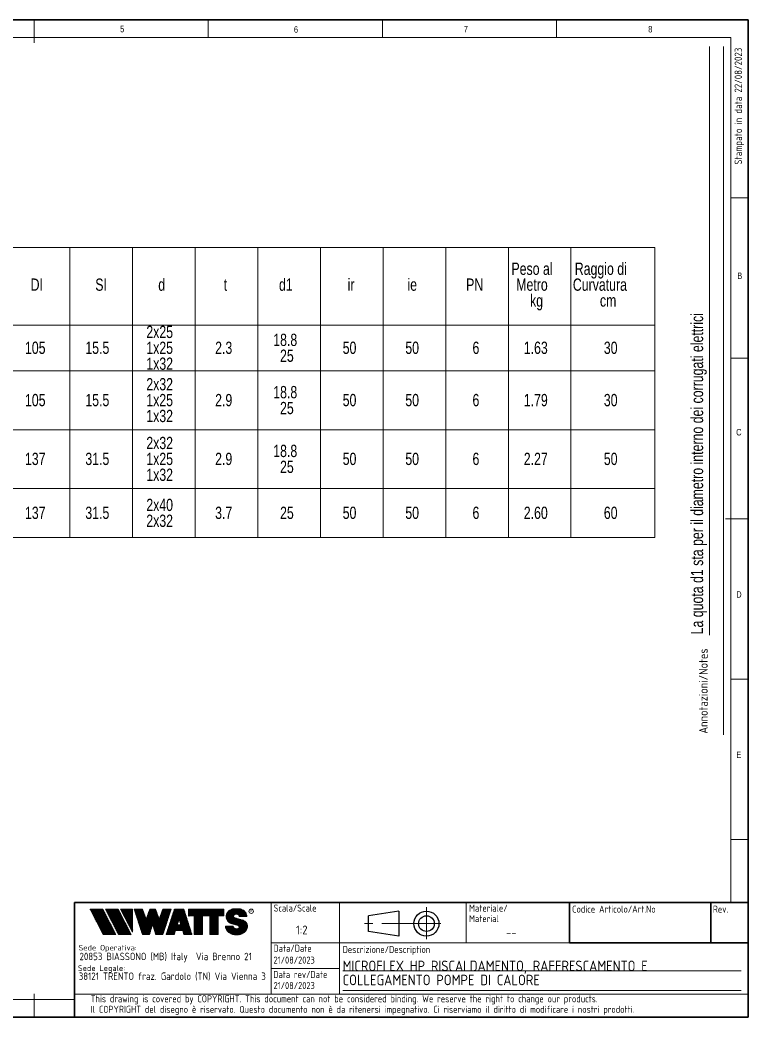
# Model space of a CAD drawing. Header units: millimetres. Extents: x 6 to 413, y 7 to 291.
# Drawn here: x 205.6 to 413.1, y 7.1 to 291.1 of the extents above; entities that cross this region are included whole.
import ezdxf

# ---------------------------------------------------------------- set-up
doc = ezdxf.new("R2010")
doc.units = ezdxf.units.MM
doc.linetypes.add('CENTERX2', pattern=[20.319999999999997, 12.7, -2.54, 2.54, -2.54])
doc.styles.add('SLDTEXTSTYLE0', font='ISOCP3', dxfattribs={"width": 0.96})
doc.styles.add('SLDTEXTSTYLE1', font='TXT', dxfattribs={"width": 0.605})
doc.styles.add('SLDTEXTSTYLE2', font='TXT', dxfattribs={"width": 0.75})
pattern_1 = [(45.0000000000001, (0, 0), (-0.1403165018917058, 0.1403165018917053), []), (135.0000000000001, (0, 0), (-0.1403165018917053, -0.1403165018917057), [])]

# ---------------------------------------------------------------- blocks, each defined once
blk = doc.blocks.new('SW_NOTE_0')
at = {"color": 0, "linetype": 'Continuous', "lineweight": 0, "insert": (0, 2.0463950369), "char_height": 1.5875, "attachment_point": 1, "style": 'SLDTEXTSTYLE0'}
blk.add_mtext('Sede Legale:', dxfattribs=at)
blk = doc.blocks.new('SW_NOTE_0_1')
at = {"color": 0, "linetype": 'Continuous', "lineweight": 0, "insert": (0, 2.0463950369), "char_height": 1.5875, "attachment_point": 1, "style": 'SLDTEXTSTYLE0'}
blk.add_mtext('Sede Operativa:', dxfattribs=at)
blk = doc.blocks.new('SW_NOTE_0_2')
at = {"color": 0, "linetype": 'Continuous', "lineweight": 0, "insert": (0, 2.7285267159), "char_height": 2.1166666667, "attachment_point": 1, "style": 'SLDTEXTSTYLE0'}
blk.add_mtext('20853 BIASSONO (MB) Italy  Via Brenno 21', dxfattribs=at)
blk = doc.blocks.new('SW_NOTE_0_3')
at = {"color": 0, "linetype": 'Continuous', "lineweight": 0, "insert": (0, 0.7734406439), "char_height": 0.6, "attachment_point": 1, "style": 'SLDTEXTSTYLE1'}
blk.add_mtext('R', dxfattribs=at)
blk = doc.blocks.new('SW_NOTE_0_4')
at = {"color": 0, "linetype": 'Continuous', "lineweight": 0, "insert": (0.8598958333, 2.7285267159), "char_height": 2.1166666667, "attachment_point": 1, "style": 'SLDTEXTSTYLE0'}
blk.add_mtext('38121 TRENTO fraz. Gardolo (TN) Via Vienna 3', dxfattribs=at)
blk = doc.blocks.new('Blocco3')
at = {"linetype": 'Continuous'}
h = blk.add_hatch(dxfattribs=at)
h.set_pattern_fill('NET', color=8, scale=0.0625, angle=45, style=0)
h.set_pattern_definition(pattern_1)
h.paths.add_polyline_path([(11.05444382492512, 14.16382701164379), (7.313952129728942, 21.3799670116438), (3.694452129728916, 21.3799670116438), (7.434943824925099, 14.16382701164379)], flags=0)
h = blk.add_hatch(dxfattribs=at)
h.set_pattern_fill('NET', color=8, scale=0.0625, angle=45, style=0)
h.set_pattern_definition(pattern_1)
h.paths.add_polyline_path([(15.3933988249251, 14.16382701164379), (11.65290712972893, 21.37996701164379), (8.033407129728966, 21.37996701164379), (11.77389882492522, 14.16382701164379)], flags=0)
h = blk.add_hatch(dxfattribs=at)
h.set_pattern_fill('NET', color=8, scale=0.0625, angle=45, style=0)
h.set_pattern_definition(pattern_1)
h.paths.add_polyline_path([(12.37769623268193, 21.37996701164379), (12.37419275042715, 21.37646352938913), (15.77659712972891, 14.8648670116438), (15.77659712972891, 21.37996701164379)], flags=0)
h = blk.add_hatch(dxfattribs=at)
h.set_pattern_fill('NET', color=8, scale=0.0625, angle=45, style=0)
h.set_pattern_definition(pattern_1)
h.paths.add_polyline_path([(18.58302904500901, 14.1739670116438), (20.63202904500886, 14.17396701164379), (21.50652904500886, 17.08996701164384), (22.38062662423105, 14.17530887440915), (22.3819684869964, 14.1739670116438), (24.43002904500882, 14.1739670116438), (26.74152904500894, 21.37996701164335), (24.43152904500879, 21.37996701164335), (23.36652904500892, 18.53896701164332), (22.30152904500885, 21.37996701164331), (20.71152904500898, 21.37996701164331), (19.64652904500904, 18.53896701164336), (18.58839398242877, 21.36165406590695), (18.57008103669182, 21.37996701164385), (16.27152904500887, 21.37996701164379)], flags=0)
h = blk.add_hatch(dxfattribs=at)
h.set_pattern_fill('NET', color=8, scale=0.0625, angle=45, style=0)
h.set_pattern_definition(pattern_1)
h.paths.add_polyline_path([(28.0109849374968, 15.27196701164379), (30.06807315252094, 15.27196701164379), (30.41502904500895, 14.1739670116438), (32.71602904500884, 14.1739670116438), (30.38202904500878, 21.37996701164385), (27.69702904500885, 21.37996701164385), (25.3630290450089, 14.1739670116438), (27.66402904500879, 14.1739670116438)], flags=0)
h.paths.add_polyline_path([(29.55237914838586, 16.90396701164381), (28.5266789416319, 16.90396701164381), (29.03952904500888, 18.52696701164385)], flags=0)
h = blk.add_hatch(dxfattribs=at)
h.set_pattern_fill('NET', color=8, scale=0.0625, angle=45, style=0)
h.set_pattern_definition(pattern_1)
h.paths.add_polyline_path([(40.177029045009, 14.18567151533784), (40.177029045009, 19.44496701164383), (41.80752904500887, 19.44496701164383), (41.80752904500887, 21.37996701164385), (31.71852904500885, 21.37996701164385), (31.71852904500885, 19.44496701164383), (33.34902904500883, 19.44496701164383), (33.34902904500883, 14.1739670116438), (35.74002904500887, 14.1739670116438), (35.74002904500887, 19.44496701164383), (37.78602904500886, 19.44496701164383), (37.78602904500886, 14.1739670116438), (40.16532454131496, 14.1739670116438)], flags=0)
h = blk.add_hatch(dxfattribs=at)
h.set_pattern_fill('NET', color=8, scale=0.0625, angle=45, style=0)
h.set_pattern_definition(pattern_1)
edge = h.paths.add_edge_path(flags=0)
edge.add_arc((45.06115806892275, 16.5114450354798), 0.5957262272328816, 186.5198373590754, 199.3038780978758, ccw=False)
edge.add_arc((45.04420873719567, 16.50962366435909), 0.5786797133902571, 180.0155103752775, 186.5312194619315, ccw=False)
edge.add_line((44.46552904500891, 16.50946701164423), (42.25752904500893, 16.50946701164385))
edge.add_arc((44.18603307666216, 16.50996104706786), 1.928504094933136, 180.0146777728456, 186.4123960736497)
edge.add_arc((44.23738139714609, 16.515362801642), 1.980134492169909, 186.4017819582809, 198.9766475152823)
edge.add_arc((44.39128441893828, 16.56795904464408), 2.142776481560827, 198.9683875918098, 210.8849179078794)
edge.add_arc((44.61166259275087, 16.69943837653658), 2.39939542117679, 210.8780422952446, 221.9134871222623)
edge.add_arc((44.85480924302723, 16.91736933899839), 2.725913633704397, 221.9082412642137, 232.0310887879014)
edge.add_arc((45.07715513635127, 17.20193775914857), 3.087046356424883, 232.0272080115069, 241.3355965365689)
edge.add_arc((45.24603657093621, 17.51050012324978), 3.438801448091314, 241.3327083879403, 249.9896368441532)
edge.add_arc((45.34725225055329, 17.78801132532556), 3.734194511721926, 249.9874307793477, 258.1785727277432)
edge.add_arc((45.38771112548294, 17.98073158851377), 3.931115833052039, 258.1768281598786, 266.0905752210105)
edge.add_arc((45.39252904500938, 18.04976811020574), 4.000320196211769, 266.0891452354333, 273.9108547645717)
edge.add_arc((45.39731701440232, 17.98094836402009), 3.931334146149711, 273.9096448602884, 281.8229517588199)
edge.add_arc((45.4376869696974, 17.78842815150741), 3.734626849412173, 281.8219022035373, 290.0120942893549)
edge.add_arc((45.53875968590813, 17.51107897323941), 3.439434950392664, 290.0111619263286, 298.6664928415928)
edge.add_arc((45.7074598200074, 17.20261188871908), 3.087850429968319, 298.6656180832103, 307.9715773687166)
edge.add_arc((45.92962383311786, 16.91803887327351), 2.726825988362962, 307.9706091044987, 318.0900608434113)
edge.add_arc((46.17265778346068, 16.69998218189551), 2.400307661903285, 318.088616399965, 329.1198541825174)
edge.add_arc((46.39308337412456, 16.56827986020729), 2.143533575461953, 329.1171941602808, 341.0295003400614)
edge.add_arc((46.54725014449179, 16.5154588441048), 1.980569090086575, 341.0247377042438, 353.5968328221997)
edge.add_arc((46.59506746836535, 16.51041435044312), 1.932487507373016, 353.5873527063252, 356.7846350377361)
edge.add_arc((46.61165730255683, 16.50948641804131), 1.915871742552177, 356.7845142237129, 359.9994196348174)
edge.add_arc((46.72637301809257, 16.50946701163364), 1.801156026918341, 0, 74.22025531803895)
edge.add_line((47.2161795047902, 18.24274501555968), (44.82556098410442, 18.91830915241684))
edge.add_arc((44.9320242026464, 19.29505049810555), 0.3914951576375584, 172.7087314225675, 254.2202553180024, ccw=False)
edge.add_arc((45.12849007786608, 19.28333375051457), 0.5880100908548186, 162.165586868528, 174.0059807067136, ccw=False)
edge.add_arc((45.16002618631481, 19.27323782500176), 0.6211228028240731, 150.7625471398166, 162.1699870806363, ccw=False)
edge.add_arc((45.20519158401089, 19.24799848911449), 0.6728619177555087, 139.9607077937478, 150.7656315814739, ccw=False)
edge.add_arc((45.25507056166797, 19.20612283538228), 0.7379885796620933, 129.8123774333935, 139.9628536576919, ccw=False)
edge.add_arc((45.30072353609345, 19.15138842107454), 0.809263047047259, 120.27552402571419, 129.8140059279949, ccw=False)
edge.add_arc((45.33541956815332, 19.09199788199054), 0.8780456781598633, 111.2480161453112, 120.2769344950986, ccw=False)
edge.add_arc((45.35621963246292, 19.03856667885261), 0.9353827139821759, 102.59618479047049, 111.24938262362829, ccw=False)
edge.add_arc((45.36453465193721, 19.00146667799356), 0.9734030907632052, 94.17273331414867, 102.59760830043251, ccw=False)
edge.add_arc((45.36552904500888, 18.98820473740789), 0.9867022327901889, 85.82571215071579, 94.17428784928302, ccw=False)
edge.add_arc((45.36653040687354, 19.00151395523621), 0.9733554317742666, 77.40218507097399, 85.82747331441101, ccw=False)
edge.add_arc((45.37486568696492, 19.03865617343216), 0.9352894353064158, 68.75018505204758, 77.40424753390482, ccw=False)
edge.add_arc((45.39569695852665, 19.09211896634796), 0.8779116473468327, 59.722374852032715, 68.75267450752489, ccw=False)
edge.add_arc((45.43042996664173, 19.15152445821986), 0.8090974608341593, 50.18501575957839, 59.725454286712704, ccw=False)
edge.add_arc((45.47611632174291, 19.20625213501936), 0.7378067956658844, 40.03589260142758, 50.18887630755728, ccw=False)
edge.add_arc((45.52601146630402, 19.24809862811384), 0.6726865151564858, 29.232955538525573, 40.04070508617059, ccw=False)
edge.add_arc((45.57116176380907, 19.27329438071612), 0.6209818631501486, 17.828714093369115, 29.23875168617178, ccw=False)
edge.add_arc((45.60264583678176, 19.28335017090542), 0.5879309770710306, 5.993219805660885, 17.83521261898761, ccw=False)
edge.add_arc((45.61292558107525, 19.28434574377955), 0.5776034766636615, 0.012029249508600515, 6.001471372912306, ccw=False)
edge.add_line((46.19052904500881, 19.28446701163464), (48.34752902630239, 19.28446701163464))
edge.add_arc((46.39002351814973, 19.28445340842631), 1.957505508199923, 0.0003981630816975, 2.836014343801475)
edge.add_arc((46.37683713775991, 19.28380295287555), 1.970707921334659, 2.835933772533007, 5.659443682139332)
edge.add_arc((46.35838669738737, 19.28219581826266), 1.989226927693886, 5.653101356194594, 16.87308970083372)
edge.add_arc((46.28996746631433, 19.26159442663321), 2.060680327877944, 16.86907560868967, 27.8236333030418)
edge.add_arc((46.19185307363353, 19.20995215872329), 2.171555678974831, 27.82038250018099, 38.39292481794157)
edge.add_arc((46.08335200137739, 19.12411166863691), 2.309906905779259, 38.39030831921242, 48.53048232723409)
edge.add_arc((45.98392505033181, 19.01175101505159), 2.459942324295824, 48.52829796787363, 58.24686155261538)
edge.add_arc((45.90828833905262, 18.88970605071616), 2.603524628424836, 58.24492006637411, 67.59904062886916)
edge.add_arc((45.86290515069405, 18.77983331732091), 2.722401219848767, 67.59719673364309, 76.67446447463736)
edge.add_arc((45.84473518371627, 18.70351471180111), 2.800852920098214, 76.67261134518286, 85.57815923005096)
edge.add_arc((45.84229113252329, 18.67359855220153), 2.83086846943038, 85.57552266053499, 89.99518473518364)
edge.add_line((45.842529045009, 21.50446701163457), (44.94252904500888, 21.50446701163457))
edge.add_arc((44.94276695749281, 18.67359850982044), 2.830868511811478, 90.00481526470833, 94.42447730593362)
edge.add_arc((44.94032290617282, 18.70351467131333), 2.800852960581912, 94.42184073649385, 103.3273885570555)
edge.add_arc((44.92215293807671, 18.77983328213883), 2.722401254912012, 103.325535427645, 112.4028031126715)
edge.add_arc((44.87676974692227, 18.88970602315703), 2.603524655375139, 112.4009592174978, 121.7550797381683)
edge.add_arc((44.80113303096691, 19.01175099598262), 2.459942341566146, 121.7531382519939, 131.4717018150411)
edge.add_arc((44.70170607377013, 19.12411165738949), 2.309906913115744, 131.4695174557465, 141.6096914674093)
edge.add_arc((44.59320499475962, 19.20995215348743), 2.171555677284356, 141.6070749687322, 152.1796173186054)
edge.add_arc((44.49509059596939, 19.26159442501529), 2.060680319096067, 152.1763665156696, 163.1309242692057)
edge.add_arc((44.42667136062602, 19.28219581809734), 1.989226914404197, 163.1269101769954, 174.3468986007445)
edge.add_arc((44.57419603198336, 19.27593466072469), 2.136666986974319, 174.5695011428801, 255.0000000000066)
edge.add_line((44.02118592271279, 17.21207283582689), (45.84626778507497, 16.7230436246862))
edge.add_arc((45.72605237752408, 16.27439361585378), 0.4644766674849869, -75.4769371718246, 74.99999999999619, ccw=False)
edge.add_arc((45.45547266962009, 16.93669211548194), 1.17737379801132, 281.61443982591936, 289.1926520628284, ccw=False)
edge.add_arc((45.44209783683689, 17.0014953670647), 1.243542859950836, 273.8399017988016, 281.616949785706, ccw=False)
edge.add_arc((45.440529045009, 17.02449564793318), 1.266596567151676, 266.1589686822715, 273.84103131772883, ccw=False)
edge.add_arc((45.43895075328292, 17.00142536587583), 1.243472379722312, 258.3828294730344, 266.16031894243594, ccw=False)
edge.add_arc((45.42567488373167, 16.93701849461646), 1.177711505774551, 250.31862059628048, 258.38449360241736, ccw=False)
edge.add_arc((45.39245629651771, 16.84426652461201), 1.079190438371595, 241.7680470576149, 250.3207490608705, ccw=False)
edge.add_arc((45.33702181320746, 16.74112027367779), 0.9620916403619206, 232.5317468519101, 241.7708733172753, ccw=False)
edge.add_arc((45.26402174126313, 16.64596892275373), 0.8421633851545682, 222.4290094636793, 232.5356131763763, ccw=False)
edge.add_arc((45.18416462057952, 16.57306790402564), 0.7340351609004617, 211.3430568025371, 222.4343521567399, ccw=False)
edge.add_arc((45.11175154475656, 16.5290607105654), 0.649298633060035, 199.2950708619685, 211.3502326774161, ccw=False)
at = {"color": 7, "linetype": 'Continuous', "lineweight": 18}
for p, q in [((3.6944521297, 21.3799670116), (7.4349438249, 14.1638270116)), ((7.3139521297, 21.3799670116), (3.6944521297, 21.3799670116)), ((7.3139521297, 21.3799670116), (11.0544438249, 14.1638270116)), ((8.0334071297, 21.3799670116), (11.7738988249, 14.1638270116)), ((11.6529071297, 21.3799670116), (8.0334071297, 21.3799670116)), ((11.6529071297, 21.3799670116), (15.3933988249, 14.1638270116)), ((12.3723621297, 21.3799670116), (15.7765971297, 21.3799670116)), ((12.3723621297, 21.3799670116), (15.7765971297, 14.8648670116)), ((12.3741927504, 21.3764635294), (12.3776962327, 21.3799670116)), ((15.7765971297, 21.3799670116), (15.7765971297, 14.8648670116)), ((16.271529045, 21.3799670116), (18.581529045, 21.3799670116)), ((16.271529045, 21.3799670116), (18.583029045, 14.1739670116)), ((18.5883939824, 21.3616540659), (18.5700810367, 21.3799670116)), ((18.581529045, 21.3799670116), (19.646529045, 18.5389670116)), ((19.646529045, 18.5389670116), (20.711529045, 21.3799670116)), ((20.711529045, 21.3799670116), (22.301529045, 21.3799670116)), ((22.301529045, 21.3799670116), (23.366529045, 18.5389670116)), ((23.366529045, 18.5389670116), (24.431529045, 21.3799670116)), ((26.741529045, 21.3799670116), (24.430029045, 14.1739670116)), ((24.431529045, 21.3799670116), (26.741529045, 21.3799670116)), ((25.363029045, 14.1739670116), (27.697029045, 21.3799670116)), ((27.697029045, 21.3799670116), (30.382029045, 21.3799670116)), ((32.716029045, 14.1739670116), (30.382029045, 21.3799670116)), ((31.718529045, 21.3799670116), (41.807529045, 21.3799670116)), ((31.718529045, 19.4449670116), (31.718529045, 21.3799670116)), ((41.807529045, 19.4449670116), (41.807529045, 21.3799670116)), ((42.9950648301, 20.6806625626), (43.1401273367, 20.8257250692)), ((44.942529045, 21.5044670116), (45.842529045, 21.5044670116)), ((21.506529045, 17.0899670116), (20.632029045, 14.1739670116)), ((21.506529045, 17.0899670116), (22.381029045, 14.1739670116)), ((29.039529045, 18.5269670116), (28.5266789416, 16.9039670116)), ((29.039529045, 18.5269670116), (29.5523791484, 16.9039670116)), ((31.718529045, 19.4449670116), (33.349029045, 19.4449670116)), ((33.349029045, 14.1739670116), (33.349029045, 19.4449670116)), ((35.740029045, 14.1739670116), (35.740029045, 19.4449670116)), ((35.740029045, 19.4449670116), (37.786029045, 19.4449670116)), ((37.786029045, 14.1739670116), (37.786029045, 19.4449670116)), ((40.177029045, 14.1739670116), (40.177029045, 19.4449670116)), ((40.177029045, 19.4449670116), (41.807529045, 19.4449670116)), ((44.0211859227, 17.2120728358), (45.8462677851, 16.7230436247)), ((44.8255609841, 18.9183091524), (47.2161795048, 18.2427450156)), ((48.3475290263, 19.2844670116), (46.190529045, 19.2844670116)), ((28.0109849375, 15.2719670116), (27.664029045, 14.1739670116)), ((28.0109849375, 15.2719670116), (30.0680731525, 15.2719670116)), ((28.5266789416, 16.9039670116), (29.5523791484, 16.9039670116)), ((30.0680731525, 15.2719670116), (30.415029045, 14.1739670116)), ((42.257529045, 16.5094670116), (44.465529045, 16.5094670116)), ((7.4349438249, 14.1638270116), (11.0544438249, 14.1638270116)), ((11.7738988249, 14.1638270116), (15.3933988249, 14.1638270116)), ((20.632029045, 14.1739670116), (18.583029045, 14.1739670116)), ((22.381968487, 14.1739670116), (22.3806266242, 14.1753088744)), ((24.430029045, 14.1739670116), (22.381029045, 14.1739670116)), ((25.363029045, 14.1739670116), (27.664029045, 14.1739670116)), ((30.415029045, 14.1739670116), (32.716029045, 14.1739670116)), ((35.740029045, 14.1739670116), (33.349029045, 14.1739670116)), ((37.786029045, 14.1739670116), (40.177029045, 14.1739670116)), ((40.1653245413, 14.1739670116), (40.177029045, 14.1856715153))]:
    blk.add_line(p, q, dxfattribs=at)
blk.add_circle((49.5830483895, 20.7778850004), 0.6302727769328706, dxfattribs=at)
for centre, radius, start, end in [((44.495090596, 19.261594425), 2.060680319096064, 152.1763665157, 163.1309242692), ((44.5932049948, 19.2099521535), 2.171555677284359, 141.6070749687, 152.1796173186), ((44.7017060738, 19.1241116574), 2.309906913115741, 131.4695174557, 141.6096914674), ((44.801133031, 19.011750996), 2.459942341566148, 121.753138252, 131.471701815), ((44.8767697469, 18.8897060232), 2.603524655375143, 112.4009592175, 121.7550797382), ((44.9221529381, 18.7798332821), 2.722401254912012, 103.3255354276, 112.4028031127), ((44.9403229062, 18.7035146713), 2.800852960581919, 94.4218407365, 103.3273885571), ((44.9427669575, 18.6735985098), 2.830868511811481, 90.0048152647, 94.4244773059), ((45.3354195682, 19.091997882), 0.8780456781598602, 111.2480161453, 120.2769344951), ((45.3562196325, 19.0385666788), 0.9353827139821707, 102.5961847905, 111.2493826236), ((45.3645346519, 19.001466678), 0.9734030907632061, 94.1727333141, 102.5976083004), ((45.365529045, 18.9882047374), 0.9867022327901879, 85.8257121507, 94.1742878493), ((45.3665304069, 19.0015139552), 0.9733554317742633, 77.402185071, 85.8274733144), ((45.374865687, 19.0386561734), 0.9352894353064114, 68.750185052, 77.4042475339), ((45.3956969585, 19.0921189663), 0.877911647346837, 59.722374852, 68.7526745075), ((45.8422911325, 18.6735985522), 2.830868469430371, 85.5755226605, 89.9951847352), ((45.8447351837, 18.7035147118), 2.800852920098217, 76.6726113452, 85.5781592301), ((45.8629051507, 18.7798333173), 2.722401219848772, 67.5971967336, 76.6744644746), ((45.9082883391, 18.8897060507), 2.603524628424831, 58.2449200664, 67.5990406289), ((45.9839250503, 19.011751015), 2.459942324295831, 48.5282979679, 58.2468615526), ((46.0833520014, 19.1241116686), 2.309906905779259, 38.3903083192, 48.5304823272), ((46.1918530736, 19.2099521587), 2.171555678974832, 27.8203825002, 38.3929248179), ((46.2899674663, 19.2615944266), 2.06068032787794, 16.8690756087, 27.823633303), ((44.574196032, 19.2759346607), 2.136666986974321, 174.5695011429, 255), ((44.4266713606, 19.2821958181), 1.989226914404205, 163.126910177, 174.3468986007), ((44.9320242026, 19.2950504981), 0.3914951576375621, 172.7087314226, 254.220255318), ((45.1284900779, 19.2833337505), 0.5880100908548216, 162.1655868685, 174.0059807067), ((45.1600261863, 19.273237825), 0.6211228028240774, 150.7625471398, 162.1699870806), ((45.205191584, 19.2479984891), 0.6728619177555144, 139.9607077937, 150.7656315815), ((45.2550705617, 19.2061228354), 0.7379885796620934, 129.8123774334, 139.9628536577), ((45.3007235361, 19.1513884211), 0.809263047047257, 120.2755240257, 129.814005928), ((45.4304299666, 19.1515244582), 0.8090974608341591, 50.1850157596, 59.7254542867), ((45.4761163217, 19.206252135), 0.7378067956658865, 40.0358926014, 50.1888763076), ((45.5260114663, 19.2480986281), 0.6726865151564876, 29.2329555385, 40.0407050862), ((45.5711617638, 19.2732943807), 0.6209818631501555, 17.8287140934, 29.2387516862), ((45.6026458368, 19.2833501709), 0.5879309770710358, 5.9932198057, 17.835212619), ((45.6129255811, 19.2843457438), 0.5776034766636643, 0.0120292495, 6.0014713729), ((46.7263730181, 16.5094670116), 1.801156026920168, 7e-10, 74.220255318), ((46.3583866974, 19.2821958183), 1.989226927693887, 5.6531013562, 16.8730897008), ((46.3768371378, 19.2838029529), 1.970707921334663, 2.8359337725, 5.6594436821), ((46.3900235181, 19.2844534084), 1.957505508199924, 0.0003981631, 2.8360143438), ((44.1860330767, 16.5099610471), 1.928504094933163, 180.0146777728, 186.4123960736), ((44.2373813971, 16.5153628016), 1.980134492169936, 186.4017819583, 198.9766475153), ((44.3912844189, 16.5679590446), 2.142776481560883, 198.9683875918, 210.8849179079), ((44.6116625928, 16.6994383765), 2.399395421176823, 210.8780422952, 221.9134871223), ((44.854809243, 16.917369339), 2.725913633704416, 221.9082412642, 232.0310887879), ((45.0771551364, 17.2019377591), 3.087046356424895, 232.0272080115, 241.3355965366), ((45.2460365709, 17.5105001232), 3.438801448091321, 241.3327083879, 249.9896368442), ((45.3472522506, 17.7880113253), 3.734194511722001, 249.9874307793, 258.1785727277), ((45.0442087372, 16.5096236644), 0.5786797133902616, 180.0155103747, 186.5312194619), ((45.0611580689, 16.5114450355), 0.5957262272328773, 186.5198373591, 199.3038780979), ((45.1117515448, 16.5290607106), 0.6492986330600353, 199.295070862, 211.3502326774), ((45.1841646206, 16.573067904), 0.7340351609004631, 211.3430568025, 222.4343521567), ((45.2640217413, 16.6459689227), 0.8421633851545696, 222.4290094637, 232.5356131764), ((45.3370218132, 16.7411202737), 0.9620916403619229, 232.5317468519, 241.7708733173), ((45.3924562965, 16.8442665246), 1.079190438371592, 241.7680470576, 250.3207490609), ((45.4256748837, 16.9370184946), 1.17771150577455, 250.3186205963, 258.3844936024), ((45.4389507533, 17.0014253659), 1.243472379722314, 258.382829473, 266.1603189424), ((45.440529045, 17.0244956479), 1.266596567151677, 266.1589686823, 273.8410313177), ((45.4420978368, 17.0014953671), 1.243542859950833, 273.8399017988, 281.6169497857), ((45.4554726696, 16.9366921155), 1.177373798011318, 281.6144398259, 289.1926520628), ((45.7260523775, 16.2743936158), 0.4644766674849887, 284.5230628282, 75), ((45.4534898068, 16.9424048088), 1.183420828830196, 289.1923920737, 289.6798656664), ((45.4885761183, 16.844474954), 1.07939534120923, 289.6768084584, 292.8867792228), ((45.4893501133, 16.8425594132), 1.077329585994261, 292.8884764659, 296.1017072893), ((45.4376869697, 17.7884281515), 3.734626849412178, 281.8219022035, 290.0120942894), ((45.5387596859, 17.5110789732), 3.439434950392669, 290.0111619263, 298.6664928416), ((45.70745982, 17.2026118887), 3.087850429968317, 298.6656180832, 307.9715773687), ((45.9296238331, 16.9180388733), 2.726825988362958, 307.9706091045, 318.0900608434), ((46.1726577835, 16.6999821819), 2.400307661903371, 318.0886164, 329.1198541826), ((46.3930833741, 16.5682798602), 2.143533575461955, 329.1171941603, 341.0295003401), ((46.5472501445, 16.5154588441), 1.980569090086578, 341.0247377042, 353.5968328222), ((46.5950674684, 16.5104143504), 1.932487507373017, 353.5873527063, 356.7846350377), ((46.6116573026, 16.509486418), 1.915871742552178, 356.7845142237, 359.9994196352), ((45.3877111255, 17.9807315885), 3.931115833052035, 258.1768281599, 266.090575221), ((45.392529045, 18.0497681102), 4.000320196211768, 266.0891452354, 273.9108547646), ((45.3973170144, 17.980948364), 3.931334146149712, 273.9096448603, 281.8229517588)]:
    blk.add_arc(centre, radius, start, end, dxfattribs=at)
at = {"color": 7, "linetype": 'Continuous', "lineweight": 0}
for name, p in [('SW_NOTE_0_3', (49.3891536268, 20.352955282)), ('SW_NOTE_0_1', (0.3940809582, 9.1445251874)), ('SW_NOTE_0_2', (0.6867729306, 6.2319811604)), ('SW_NOTE_0', (0.2250572358, 3.3187543051)), ('SW_NOTE_0_4', (-0.4046335912, 0.6092819875))]:
    blk.add_blockref(name, p, dxfattribs=at)
blk = doc.blocks.new('SW_NOTE_0_5')
at = {"color": 0, "linetype": 'Continuous', "lineweight": 0, "char_height": 2, "attachment_point": 1, "style": 'SLDTEXTSTYLE0'}
for s, insert in [('Materiale/', (0, 2.5781354795)), ('Material', (0, -0.4218645465))]:
    blk.add_mtext(s, dxfattribs=dict(at, insert=insert))
blk = doc.blocks.new('SW_NOTE_0_7')
at = {"color": 0, "linetype": 'Continuous', "lineweight": 0, "char_height": 3, "attachment_point": 1, "style": 'SLDTEXTSTYLE0'}
for s, insert in [('MICROFLEX HP RISCALDAMENTO, RAFFRESCAMENTO E', (0, 3.8672032193)), ('COLLEGAMENTO POMPE DI CALORE', (0, -0.1327969707))]:
    blk.add_mtext(s, dxfattribs=dict(at, insert=insert))
blk = doc.blocks.new('SW_NOTE_0_8')
at = {"color": 0, "linetype": 'Continuous', "lineweight": 0, "char_height": 2, "attachment_point": 1, "style": 'SLDTEXTSTYLE0'}
for s, insert in [('This drawing is covered by COPYRIGHT. This document can not be considered binding. We reserve the right to change our products.', (0, 2.5781354795)), ('Il COPYRIGHT del disegno è riservato. Questo documento non è da ritenersi impegnativo. Ci riserviamo il diritto di modificare i nostri prodotti.', (0, -0.4218645465))]:
    blk.add_mtext(s, dxfattribs=dict(at, insert=insert))
blk = doc.blocks.new('SW_TABLEANNOTATION_0')
at = {"color": 0, "linetype": 'Continuous', "lineweight": 18}
for p, q in [((0, 0), (0, -22.0616085813)), ((0, 0), (38.9815329885, 0)), ((38.9815329885, 0), (38.9815329885, -22.0616085813)), ((38.9815329885, 0), (56.8257168437, 0)), ((56.8257168437, 0), (56.8257168437, -22.0616085813)), ((56.8257168437, 0), (74.6699006989, 0)), ((74.6699006989, 0), (74.6699006989, -22.0616085813)), ((74.6699006989, 0), (92.5140845541, 0)), ((92.5140845541, 0), (92.5140845541, -22.0616085813)), ((92.5140845541, 0), (110.3582684093, 0)), ((110.3582684093, 0), (110.3582684093, -22.0616085813)), ((110.3582684093, 0), (128.2024522644, 0)), ((128.2024522644, 0), (128.2024522644, -22.0616085813)), ((128.2024522644, 0), (146.0466361196, 0)), ((146.0466361196, 0), (146.0466361196, -22.0616085813)), ((146.0466361196, 0), (163.8908199748, 0)), ((163.8908199748, 0), (163.8908199748, -22.0616085813)), ((163.8908199748, 0), (181.73500383, 0)), ((181.73500383, 0), (181.73500383, -22.0616085813)), ((181.73500383, 0), (199.5791876852, 0)), ((199.5791876852, 0), (199.5791876852, -22.0616085813)), ((199.5791876852, 0), (217.4233715403, 0)), ((217.4233715403, 0), (217.4233715403, -22.0616085813)), ((217.4233715403, 0), (241.3062880481, 0)), ((241.3062880481, 0), (241.3062880481, -22.0616085813)), ((0, -22.0616085813), (0, -35.1083756812)), ((0, -22.0616085813), (38.9815329885, -22.0616085813)), ((38.9815329885, -22.0616085813), (38.9815329885, -35.1083756812)), ((38.9815329885, -22.0616085813), (56.8257168437, -22.0616085813)), ((56.8257168437, -22.0616085813), (56.8257168437, -35.1083756812)), ((56.8257168437, -22.0616085813), (74.6699006989, -22.0616085813)), ((74.6699006989, -22.0616085813), (74.6699006989, -35.1083756812)), ((74.6699006989, -22.0616085813), (92.5140845541, -22.0616085813)), ((92.5140845541, -22.0616085813), (92.5140845541, -35.1083756812)), ((92.5140845541, -22.0616085813), (110.3582684093, -22.0616085813)), ((110.3582684093, -22.0616085813), (110.3582684093, -35.1083756812)), ((110.3582684093, -22.0616085813), (128.2024522644, -22.0616085813)), ((128.2024522644, -22.0616085813), (128.2024522644, -35.1083756812)), ((128.2024522644, -22.0616085813), (146.0466361196, -22.0616085813)), ((146.0466361196, -22.0616085813), (146.0466361196, -35.1083756812)), ((146.0466361196, -22.0616085813), (163.8908199748, -22.0616085813)), ((163.8908199748, -22.0616085813), (163.8908199748, -35.1083756812)), ((163.8908199748, -22.0616085813), (181.73500383, -22.0616085813)), ((181.73500383, -22.0616085813), (181.73500383, -35.1083756812)), ((181.73500383, -22.0616085813), (199.5791876852, -22.0616085813)), ((199.5791876852, -22.0616085813), (199.5791876852, -35.1083756812)), ((199.5791876852, -22.0616085813), (217.4233715403, -22.0616085813)), ((217.4233715403, -22.0616085813), (217.4233715403, -35.1083756812)), ((217.4233715403, -22.0616085813), (241.3062880481, -22.0616085813)), ((241.3062880481, -22.0616085813), (241.3062880481, -35.1083756812)), ((0, -35.1083756812), (0, -51.8523172437)), ((0, -35.1083756812), (38.9815329885, -35.1083756812)), ((38.9815329885, -35.1083756812), (38.9815329885, -51.8523172437)), ((38.9815329885, -35.1083756812), (56.8257168437, -35.1083756812)), ((56.8257168437, -35.1083756812), (56.8257168437, -51.8523172437)), ((56.8257168437, -35.1083756812), (74.6699006989, -35.1083756812)), ((74.6699006989, -35.1083756812), (74.6699006989, -51.8523172437)), ((74.6699006989, -35.1083756812), (92.5140845541, -35.1083756812)), ((92.5140845541, -35.1083756812), (92.5140845541, -51.8523172437)), ((92.5140845541, -35.1083756812), (110.3582684093, -35.1083756812)), ((110.3582684093, -35.1083756812), (110.3582684093, -51.8523172437)), ((110.3582684093, -35.1083756812), (128.2024522644, -35.1083756812)), ((128.2024522644, -35.1083756812), (128.2024522644, -51.8523172437)), ((128.2024522644, -35.1083756812), (146.0466361196, -35.1083756812)), ((146.0466361196, -35.1083756812), (146.0466361196, -51.8523172437)), ((146.0466361196, -35.1083756812), (163.8908199748, -35.1083756812)), ((163.8908199748, -35.1083756812), (163.8908199748, -51.8523172437)), ((163.8908199748, -35.1083756812), (181.73500383, -35.1083756812)), ((181.73500383, -35.1083756812), (181.73500383, -51.8523172437)), ((181.73500383, -35.1083756812), (199.5791876852, -35.1083756812)), ((199.5791876852, -35.1083756812), (199.5791876852, -51.8523172437)), ((199.5791876852, -35.1083756812), (217.4233715403, -35.1083756812)), ((217.4233715403, -35.1083756812), (217.4233715403, -51.8523172437)), ((217.4233715403, -35.1083756812), (241.3062880481, -35.1083756812)), ((241.3062880481, -35.1083756812), (241.3062880481, -51.8523172437)), ((0, -51.8523172437), (0, -68.5962588062)), ((0, -51.8523172437), (38.9815329885, -51.8523172437)), ((38.9815329885, -51.8523172437), (38.9815329885, -68.5962588062)), ((38.9815329885, -51.8523172437), (56.8257168437, -51.8523172437)), ((56.8257168437, -51.8523172437), (56.8257168437, -68.5962588062)), ((56.8257168437, -51.8523172437), (74.6699006989, -51.8523172437)), ((74.6699006989, -51.8523172437), (74.6699006989, -68.5962588062)), ((74.6699006989, -51.8523172437), (92.5140845541, -51.8523172437)), ((92.5140845541, -51.8523172437), (92.5140845541, -68.5962588062)), ((92.5140845541, -51.8523172437), (110.3582684093, -51.8523172437)), ((110.3582684093, -51.8523172437), (110.3582684093, -68.5962588062)), ((110.3582684093, -51.8523172437), (128.2024522644, -51.8523172437)), ((128.2024522644, -51.8523172437), (128.2024522644, -68.5962588062)), ((128.2024522644, -51.8523172437), (146.0466361196, -51.8523172437)), ((146.0466361196, -51.8523172437), (146.0466361196, -68.5962588062)), ((146.0466361196, -51.8523172437), (163.8908199748, -51.8523172437)), ((163.8908199748, -51.8523172437), (163.8908199748, -68.5962588062)), ((163.8908199748, -51.8523172437), (181.73500383, -51.8523172437)), ((181.73500383, -51.8523172437), (181.73500383, -68.5962588062)), ((181.73500383, -51.8523172437), (199.5791876852, -51.8523172437)), ((199.5791876852, -51.8523172437), (199.5791876852, -68.5962588062)), ((199.5791876852, -51.8523172437), (217.4233715403, -51.8523172437)), ((217.4233715403, -51.8523172437), (217.4233715403, -68.5962588062)), ((217.4233715403, -51.8523172437), (241.3062880481, -51.8523172437)), ((241.3062880481, -51.8523172437), (241.3062880481, -68.5962588062)), ((0, -68.5962588062), (0, -82.5784303315)), ((0, -68.5962588062), (38.9815329885, -68.5962588062)), ((38.9815329885, -68.5962588062), (38.9815329885, -82.5784303315)), ((38.9815329885, -68.5962588062), (56.8257168437, -68.5962588062)), ((56.8257168437, -68.5962588062), (56.8257168437, -82.5784303315)), ((56.8257168437, -68.5962588062), (74.6699006989, -68.5962588062)), ((74.6699006989, -68.5962588062), (74.6699006989, -82.5784303315)), ((74.6699006989, -68.5962588062), (92.5140845541, -68.5962588062)), ((92.5140845541, -68.5962588062), (92.5140845541, -82.5784303315)), ((92.5140845541, -68.5962588062), (110.3582684093, -68.5962588062)), ((110.3582684093, -68.5962588062), (110.3582684093, -82.5784303315)), ((110.3582684093, -68.5962588062), (128.2024522644, -68.5962588062)), ((128.2024522644, -68.5962588062), (128.2024522644, -82.5784303315)), ((128.2024522644, -68.5962588062), (146.0466361196, -68.5962588062)), ((146.0466361196, -68.5962588062), (146.0466361196, -82.5784303315)), ((146.0466361196, -68.5962588062), (163.8908199748, -68.5962588062)), ((163.8908199748, -68.5962588062), (163.8908199748, -82.5784303315)), ((163.8908199748, -68.5962588062), (181.73500383, -68.5962588062)), ((181.73500383, -68.5962588062), (181.73500383, -82.5784303315)), ((181.73500383, -68.5962588062), (199.5791876852, -68.5962588062)), ((199.5791876852, -68.5962588062), (199.5791876852, -82.5784303315)), ((199.5791876852, -68.5962588062), (217.4233715403, -68.5962588062)), ((217.4233715403, -68.5962588062), (217.4233715403, -82.5784303315)), ((217.4233715403, -68.5962588062), (241.3062880481, -68.5962588062)), ((241.3062880481, -68.5962588062), (241.3062880481, -82.5784303315)), ((0, -82.5784303315), (38.9815329885, -82.5784303315)), ((38.9815329885, -82.5784303315), (56.8257168437, -82.5784303315)), ((56.8257168437, -82.5784303315), (74.6699006989, -82.5784303315)), ((74.6699006989, -82.5784303315), (92.5140845541, -82.5784303315)), ((92.5140845541, -82.5784303315), (110.3582684093, -82.5784303315)), ((110.3582684093, -82.5784303315), (128.2024522644, -82.5784303315)), ((128.2024522644, -82.5784303315), (146.0466361196, -82.5784303315)), ((146.0466361196, -82.5784303315), (163.8908199748, -82.5784303315)), ((163.8908199748, -82.5784303315), (181.73500383, -82.5784303315)), ((181.73500383, -82.5784303315), (199.5791876852, -82.5784303315)), ((199.5791876852, -82.5784303315), (217.4233715403, -82.5784303315)), ((217.4233715403, -82.5784303315), (241.3062880481, -82.5784303315))]:
    blk.add_line(p, q, dxfattribs=at)
at = {"color": 0, "linetype": 'Continuous', "lineweight": 0, "char_height": 3.5, "attachment_point": 1, "style": 'SLDTEXTSTYLE2'}
for s, insert in [('Peso al', (200.4610013941, -4.2562201691)), ('Raggio di', (218.5051075226, -4.2562201691)), ('CODICE', (9.5109047058, -8.7819144667)), ('DE', (44.9164720193, -8.7819144667)), ('DI', (63.4849615061, -8.7819144667)), ('SI', (81.902756481, -8.7819144667)), ('d', (99.8368709395, -8.7819144667)), ('t', (118.4904297585, -8.7819144667)), ('d1', (134.2321831695, -8.7819144667)), ('ir', (153.7996307866, -8.7819144667)), ('ie', (170.8295785234, -8.7819144667)), ('PN', (187.5508457956, -8.7819144667)), ('Metro', (201.8196822868, -8.7819146995)), ('Curvatura', (217.9533715403, -8.7819146995)), ('kg', (205.7596131021, -13.30760923)), ('cm', (225.6679546132, -13.30760923)), ('2x25', (96.4365235111, -22.2436072894)), ('18.8', (132.5988496616, -24.5064543218)), ('MQ12525C3225E', (0.53, -26.769301587)), ('125', (44.0244582423, -26.769301587)), ('105', (61.8686420974, -26.769301587)), ('15.5', (79.066298096, -26.769301587)), ('1x25', (96.4365235111, -26.7693018198)), ('2.3', (116.0477215196, -26.769301587)), ('50', (152.3826168537, -26.769301587)), ('50', (170.2268007089, -26.769301587)), ('6', (189.3640401608, -26.769301587)), ('1.63', (203.9755850823, -26.769301587)), ('30', (226.7787186007, -26.769301587)), ('25', (134.5384329985, -29.0321488522)), ('1x32', (96.4365235111, -31.2949963503)), ('2x32', (96.4365235111, -37.1389616206)), ('18.8', (132.5988496616, -39.401808653)), ('MQ12532C3225E', (0.53, -41.6646559182)), ('125', (44.0244582423, -41.6646559182)), ('105', (61.8686420974, -41.6646559182)), ('15.5', (79.066298096, -41.6646559182)), ('1x25', (96.4365235111, -41.664656151)), ('2.9', (116.0477215196, -41.6646559182)), ('50', (152.3826168537, -41.6646559182)), ('50', (170.2268007089, -41.6646559182)), ('6', (189.3640401608, -41.6646559182)), ('1.79', (203.9755850823, -41.6646559182)), ('30', (226.7787186007, -41.6646559182)), ('25', (134.5384329985, -43.9275031834)), ('1x32', (96.4365235111, -46.1903506815)), ('2x32', (96.4365235111, -53.8829031831)), ('18.8', (132.5988496616, -56.1457502155)), ('MQ16032C3225E', (0.53, -58.4085974807)), ('160', (44.0244582423, -58.4085974807)), ('137', (61.8686420974, -58.4085974807)), ('31.5', (79.066298096, -58.4085974807)), ('1x25', (96.4365235111, -58.4085977135)), ('2.9', (116.0477215196, -58.4085974807)), ('50', (152.3826168537, -58.4085974807)), ('50', (170.2268007089, -58.4085974807)), ('6', (189.3640401608, -58.4085974807)), ('2.27', (203.9755850823, -58.4085974807)), ('50', (226.7787186007, -58.4085974807)), ('25', (134.5384329985, -60.6714447459)), ('1x32', (96.4365235111, -62.934292244)), ('MQ16040C32E', (3.1161114264, -73.7716540246)), ('160', (44.0244582423, -73.7716540246)), ('137', (61.8686420974, -73.7716540246)), ('31.5', (79.066298096, -73.7716540246)), ('2x40', (96.4365235111, -71.5088067594)), ('3.7', (116.0477215196, -73.7716540246)), ('25', (134.5384329985, -73.7716540246)), ('50', (152.3826168537, -73.7716540246)), ('50', (170.2268007089, -73.7716540246)), ('6', (189.3640401608, -73.7716540246)), ('2.60', (203.9755850823, -73.7716540246)), ('60', (226.7787186007, -73.7716540246)), ('2x32', (96.4365235111, -76.0345012898))]:
    blk.add_mtext(s, dxfattribs=dict(at, insert=insert))

msp = doc.modelspace()

# ---------------------------------------------------------------- linework, layer by layer
at = {"color": 7, "linetype": 'Continuous', "lineweight": 35}
for p, q in [((413.0639869005, 291.1062131717), (6.2733619838, 291.1062131717)), ((413.0639869005, 7.1062131717), (413.0639869005, 291.1062131717)), ((221.2162842212, 39.6951229249), (413.0639869005, 39.6951229249)), ((221.2162842212, 7.1062131717), (221.2162842212, 39.6951229249)), ((362.1851830498, 39.6951229249), (412.8546617654, 39.6951229249)), ((362.1851830498, 39.6951229249), (362.1851830498, 28.2235015288)), ((402.4800195042, 39.6951229249), (402.4800195042, 28.2235015288)), ((362.1851830498, 28.2235015288), (413.0639869005, 28.2235015288)), ((6.2733619838, 7.1062131717), (413.0639869005, 7.1062131717))]:
    msp.add_line(p, q, dxfattribs=at)
at = {"color": 7, "linetype": 'Continuous', "lineweight": 18}
for p, q in [((209.6972533125, 291.1062131717), (209.6972533125, 284.5933688376)), ((259.2972533125, 291.1062131717), (259.2972533125, 286.1523380588)), ((308.8972533125, 291.1062131717), (308.8972533125, 286.1523380588)), ((358.4972533125, 291.1062131717), (358.4972533125, 286.1523380588)), ((408.1445930387, 286.1523380588), (11.2972533125, 286.1523380588)), ((408.1445930387, 286.1523380588), (408.1445930387, 39.6951229249)), ((402.0660452797, 115.8303096483), (402.0660452797, 283.5787745213)), ((406.1006786879, 87.4616518222), (406.1006786879, 283.5787745213)), ((408.1445930387, 240.4523380588), (413.0639869005, 240.4523380588)), ((408.1445930387, 194.7523380588), (413.0639869005, 194.7523380588)), ((406.6344762361, 149.0523380588), (413.0639869005, 149.0523380588)), ((408.1445930387, 103.3523380588), (413.0639869005, 103.3523380588)), ((408.1445930387, 57.6523380588), (413.0639869005, 57.6523380588)), ((277.1851830498, 39.6951229249), (277.1851830498, 13.6242861781)), ((296.6851830498, 39.6951229249), (296.6851830498, 31.6951229249)), ((332.717081705, 28.2235015288), (332.717081705, 39.6951229249)), ((296.6851830498, 31.6951229249), (296.6851830498, 23.6951229249)), ((362.1851830498, 28.2235015288), (277.1851830498, 28.2235015288)), ((296.6851830498, 23.6951229249), (296.6851830498, 15.6951229249)), ((277.1851830498, 20.9607564334), (296.6851830498, 20.9607564334)), ((297.6276510643, 20.2312968127), (411.1276510643, 20.2312968127)), ((296.6851830498, 15.6951229249), (296.6851830498, 13.6242861781)), ((297.6276510643, 14.6951229249), (411.1276510643, 14.6951229249)), ((221.2162842212, 12.1435861489), (11.2972533125, 12.1435861489)), ((209.6972533125, 13.7435861489), (209.6972533125, 7.1062131717)), ((221.2162842212, 13.6242861781), (413.0639869005, 13.6242861781))]:
    msp.add_line(p, q, dxfattribs=at)
at = {"color": 7, "linetype": 'Continuous', "lineweight": 25}
for p, q in [((313.5592146688, 37.2889487303), (304.9014077565, 35.9608728696)), ((313.5592146688, 37.2889487303), (313.5592146688, 30.1488017241)), ((304.9014077565, 31.4768775848), (304.9014077565, 35.9608728696)), ((313.5592146688, 30.1488017241), (304.9014077565, 31.4768775848))]:
    msp.add_line(p, q, dxfattribs=at)
at = {"color": 7, "linetype": 'CENTERX2', "lineweight": 18}
for q in [(321.4372588698, 38.428509842), (303.834448683, 33.7188752272), (325.5255047294, 33.7188752272), (321.4372588698, 29.2555036284)]:
    msp.add_line((321.4372588698, 33.7188752272), q, dxfattribs=at)
at = {"color": 7, "linetype": 'Continuous', "lineweight": 25}
for radius in [3.570073503097982, 2.241997642408753]:
    msp.add_circle((321.4372588698, 33.7188752272), radius, dxfattribs=at)

# ---------------------------------------------------------------- block references
at = {"color": 7, "linetype": 'Continuous', "lineweight": 0}
for name, p in [('SW_TABLEANNOTATION_0', (145.195187237, 226.2468035529)), ('SW_NOTE_0_5', (333.5848337657, 36.5555217996)), ('SW_NOTE_0_7', (297.5529351105, 19.3053047471)), ('SW_NOTE_0_8', (225.800196958, 10.7335051763))]:
    msp.add_blockref(name, p, dxfattribs=at)
at = {"color": 7, "linetype": 'Continuous'}
msp.add_blockref('Blocco3', (221.9308917919, 16.4642854406), dxfattribs=at)

# ---------------------------------------------------------------- texts
at = {"color": 7, "linetype": 'Continuous', "lineweight": 0}
for s, insert, char_height, attachment_point, style in [('5', (234.1671278242, 289.4500652867), 1.8520833333, 1, 'SLDTEXTSTYLE2'), ('6', (283.6837745976, 289.3152235377), 1.8520833333, 1, 'SLDTEXTSTYLE2'), ('7', (332.0837016212, 289.3999658024), 1.8520833333, 1, 'SLDTEXTSTYLE2'), ('8', (384.6227391889, 289.3999658024), 1.8520833333, 1, 'SLDTEXTSTYLE2'), ('B', (409.9820915847, 219.1716462088), 1.8520833333, 1, 'SLDTEXTSTYLE2'), ('C', (409.6706773203, 174.6166131295), 1.8520833333, 1, 'SLDTEXTSTYLE2'), ('D', (409.6943888108, 128.4005845487), 1.8520833333, 1, 'SLDTEXTSTYLE2'), ('E', (409.6943888108, 82.7005845487), 1.8520833333, 1, 'SLDTEXTSTYLE2'), ('Scala/Scale', (277.8772702172, 39.1524795574), 2, 1, 'SLDTEXTSTYLE0'), ('Codice Articolo/Art.No', (362.9396847372, 38.8523546251), 2, 1, 'SLDTEXTSTYLE0'), ('Rev.', (403.0361331831, 38.8523546251), 2, 1, 'SLDTEXTSTYLE0'), ('1:2', (285.9171711766, 33.1610447735), 2.5, 2, 'SLDTEXTSTYLE0'), ('--', (347.0728662488, 32.3639760797), 2.5, 3, 'SLDTEXTSTYLE0'), ('Data/Date', (277.8719117297, 27.700072444), 2, 1, 'SLDTEXTSTYLE0'), ('Descrizione/Description', (297.5529351105, 27.3644853023), 2, 1, 'SLDTEXTSTYLE0'), ('21/08/2023', (277.8719117297, 24.3373885874), 2, 1, 'SLDTEXTSTYLE0'), ('Data rev/Date', (277.8019470526, 20.2244289897), 2, 1, 'SLDTEXTSTYLE0'), ('21/08/2023', (277.8719117297, 17.074643492), 2, 1, 'SLDTEXTSTYLE0')]:
    msp.add_mtext(s, dxfattribs=dict(at, insert=insert, char_height=char_height, attachment_point=attachment_point, style=style))
at = {"color": 7, "linetype": 'Continuous', "lineweight": 0, "rotation": 90.0000000000002}
for s, insert, char_height, attachment_point, style in [('Stampato in data 22/08/2023', (409.2094914141, 283.1938297477), 2.1166666667, 3, 'SLDTEXTSTYLE0'), ('La quota d1 sta per il diametro interno dei corrugati elettrici', (396.7648748305, 116.109530871), 3.5, 1, 'SLDTEXTSTYLE2'), ('Annotazioni/Notes', (399.0717351131, 87.8105938653), 2.5, 1, 'SLDTEXTSTYLE0')]:
    msp.add_mtext(s, dxfattribs=dict(at, insert=insert, char_height=char_height, attachment_point=attachment_point, style=style))

doc.saveas('drawing.dxf')
